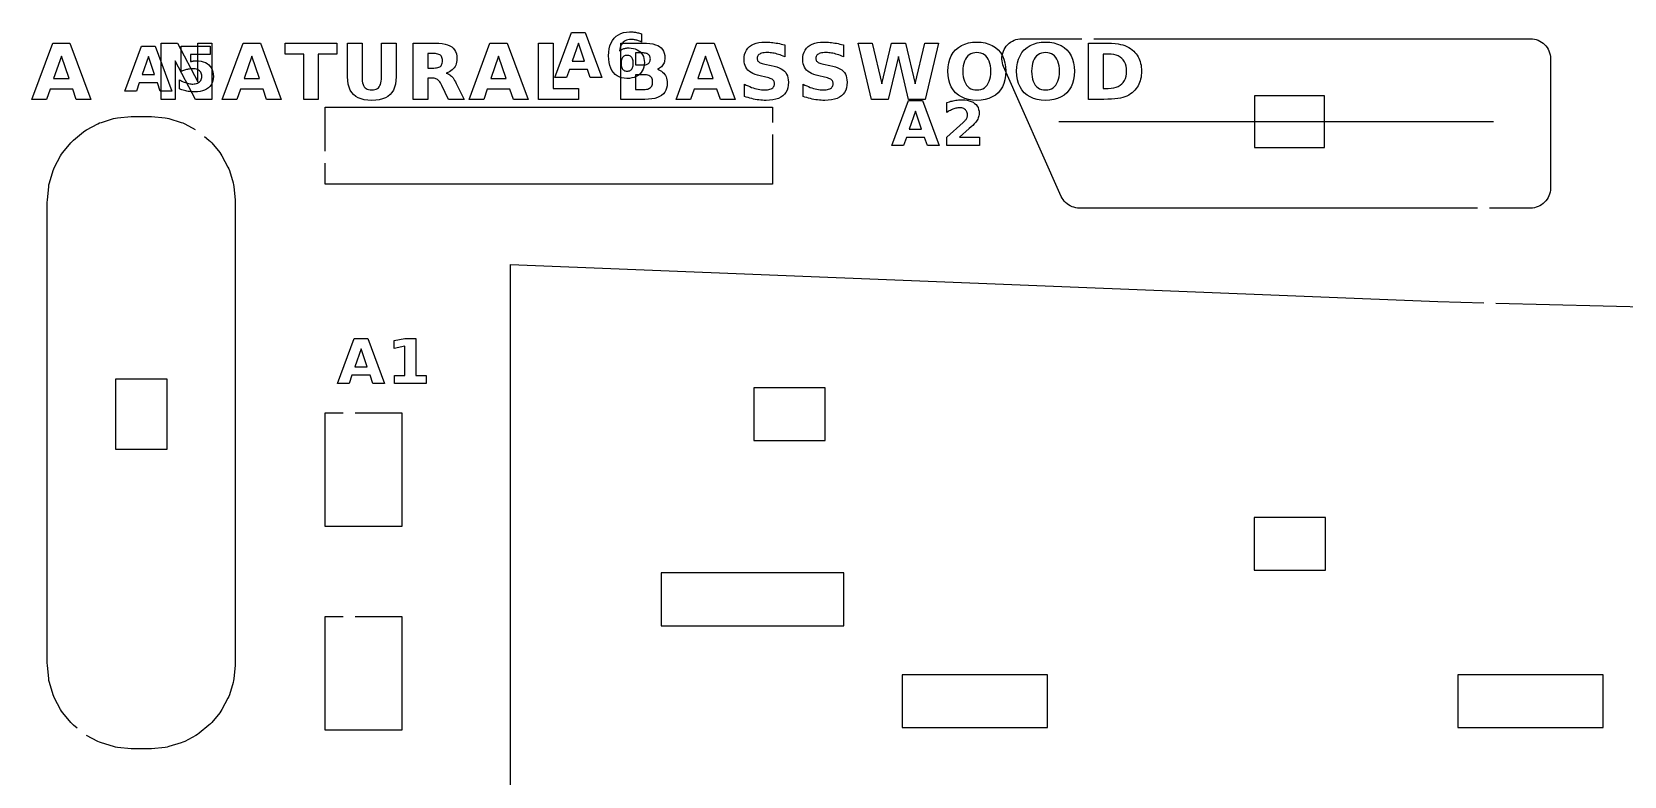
# Model space of a CAD drawing. Header units: millimetres. Extents: x 3 to 297, y 5 to 294.
# Drawn here: x 98.1 to 184.1, y 250.4 to 290.6 of the extents above; entities that cross this region are included whole.
import ezdxf

# ---------------------------------------------------------------- set-up
doc = ezdxf.new("R2010")
doc.units = ezdxf.units.MM
for name, color, linetype in [('CUT', 1, 'CONTINUOUS'), ('ENGRAVE', 5, 'CONTINUOUS'), ('SCORE', 7, 'CONTINUOUS')]:
    doc.layers.add(name, color=color, linetype=linetype)

msp = doc.modelspace()

# ---------------------------------------------------------------- linework, layer by layer
at = {"layer": 'CUT', "color": 1}
for points in [[(176.143, 281.125), (154.6481, 281.125), (154.5468, 281.1299), (154.4446, 281.1447), (154.3444, 281.1692), (154.2469, 281.2033), (154.1532, 281.2465), (154.064, 281.2985), (153.9803, 281.3589), (153.9027, 281.427), (153.832, 281.5022), (153.7689, 281.5838), (153.7138, 281.6712), (153.6683, 281.7618), (150.5557, 288.7651), (150.5178, 288.8631), (150.4894, 288.9661), (150.4714, 289.0714), (150.4639, 289.178), (150.467, 289.2849), (150.4807, 289.3909), (150.5049, 289.495), (150.5393, 289.5962), (150.5836, 289.6934), (150.6373, 289.7858), (150.6999, 289.8724), (150.7708, 289.9524), (150.8493, 290.0249), (150.9346, 290.0893), (151.0259, 290.1449), (151.1223, 290.1911), (151.2227, 290.2276), (151.3263, 290.2539), (151.432, 290.2698), (151.5369, 290.275), (154.7831, 290.275)], [(155.4331, 290.275), (179.0018, 290.275), (179.1054, 290.2699), (179.2097, 290.2544), (179.3121, 290.2288), (179.4114, 290.1933), (179.5068, 290.1481), (179.5973, 290.0939), (179.682, 290.0311), (179.7602, 289.9602), (179.8311, 289.882), (179.8939, 289.7973), (179.9481, 289.7068), (179.9933, 289.6114), (180.0288, 289.5121), (180.0544, 289.4097), (180.0699, 289.3054), (180.075, 289.2018), (180.075, 282.1982), (180.0699, 282.0946), (180.0544, 281.9903), (180.0288, 281.8879), (179.9933, 281.7886), (179.9481, 281.6932), (179.8939, 281.6027), (179.8311, 281.518), (179.7602, 281.4398), (179.682, 281.3689), (179.5973, 281.3061), (179.5068, 281.2519), (179.4114, 281.2067), (179.3121, 281.1712), (179.2097, 281.1456), (179.1054, 281.1301), (179.0018, 281.125), (176.793, 281.125)], [(113.925, 284.2), (113.925, 286.575), (138.075, 286.575), (138.075, 285.75)], [(100.5318, 253.0455), (100.3452, 253.1987), (100.2683, 253.2683), (100.1987, 253.3452), (99.7617, 253.8776), (99.7, 253.9609), (99.6467, 254.0498), (99.322, 254.6573), (99.2776, 254.751), (99.2427, 254.8486), (99.0428, 255.5078), (99.0176, 255.6084), (99.0024, 255.7109), (98.93, 256.4456), (98.925, 256.5473), (98.925, 281.4527), (98.93, 281.5544), (99.0024, 282.2891), (99.0176, 282.3916), (99.0428, 282.4922), (99.2427, 283.1514), (99.2776, 283.249), (99.322, 283.3427), (99.6467, 283.9502), (99.7, 284.0391), (99.7617, 284.1224), (100.1987, 284.6548), (100.2683, 284.7317), (100.3452, 284.8013), (100.8776, 285.2383), (100.9609, 285.3), (101.0498, 285.3533), (101.6573, 285.678), (101.751, 285.7224), (101.8486, 285.7573), (102.5078, 285.9572), (102.6084, 285.9824), (102.7109, 285.9976), (103.4456, 286.07), (103.5473, 286.075), (104.4527, 286.075), (104.5544, 286.07), (105.2891, 285.9976), (105.3916, 285.9824), (105.4922, 285.9572), (106.1514, 285.7573), (106.249, 285.7224), (106.3427, 285.678), (106.9012, 285.3795)], [(107.4216, 284.9927), (107.6548, 284.8013), (107.7317, 284.7317), (107.8013, 284.6548), (108.2383, 284.1224), (108.3, 284.0391), (108.3533, 283.9502), (108.678, 283.3427), (108.7224, 283.249), (108.7573, 283.1514), (108.9572, 282.4922), (108.9824, 282.3916), (108.9976, 282.2891), (109.07, 281.5544), (109.075, 281.4527), (109.075, 256.5473), (109.07, 256.4456), (108.9976, 255.7109), (108.9824, 255.6084), (108.9572, 255.5078), (108.7573, 254.8486), (108.7224, 254.751), (108.678, 254.6573), (108.3533, 254.0498), (108.3, 253.9609), (108.2383, 253.8776), (107.8013, 253.3452), (107.7317, 253.2683), (107.6548, 253.1987), (107.1224, 252.7617), (107.0391, 252.7), (106.9502, 252.6467), (106.3427, 252.322), (106.249, 252.2776), (106.1514, 252.2427), (105.4922, 252.0428), (105.3916, 252.0176), (105.2891, 252.0024), (104.5544, 251.93), (104.4527, 251.925), (103.5473, 251.925), (103.4456, 251.93), (102.7109, 252.0024), (102.6084, 252.0176), (102.5078, 252.0428), (101.8486, 252.2427), (101.751, 252.2776), (101.6573, 252.322), (101.0498, 252.6467), (101.0458, 252.6491)], [(138.075, 285.1), (138.075, 282.425), (113.925, 282.425), (113.925, 283.55)], [(196.7957, 249.925), (174.003, 249.925), (123.925, 245.9188), (123.925, 278.0781), (174.0024, 276.075), (176.4767, 276.0131)], [(177.1265, 275.9969), (252.4529, 274.1137)], [(115.55, 270.075), (118.075, 270.075), (118.075, 263.925), (113.925, 263.925), (113.925, 270.075), (114.9, 270.075)], [(115.55, 259.075), (118.075, 259.075), (118.075, 252.925), (113.925, 252.925), (113.925, 259.075), (114.9, 259.075)]]:
    msp.add_lwpolyline(points, dxfattribs=at)
for points in [[(167.8846, 284.4048), (167.8846, 287.1948), (164.0946, 287.1948), (164.0946, 284.4048), (167.8846, 284.4048)], [(105.395, 271.895), (102.605, 271.895), (102.605, 268.105), (105.395, 268.105), (105.395, 271.895)], [(140.925, 268.575), (140.925, 271.425), (137.075, 271.425), (137.075, 268.575), (140.925, 268.575)], [(167.925, 264.425), (164.075, 264.425), (164.075, 261.575), (167.925, 261.575), (167.925, 264.425)], [(141.925, 261.425), (132.075, 261.425), (132.075, 258.575), (141.925, 258.575), (141.925, 261.425)], [(152.925, 255.925), (145.075, 255.925), (145.075, 253.075), (152.925, 253.075), (152.925, 255.925)], [(182.925, 255.925), (175.075, 255.925), (175.075, 253.075), (182.925, 253.075), (182.925, 255.925)]]:
    msp.add_lwpolyline(points, close=True, dxfattribs=at)
at = {"layer": 'ENGRAVE', "color": 5}
for points in [[(126.9545, 288.1748), (126.3247, 288.1748), (127.2247, 290.6048), (127.9718, 290.6048), (128.8719, 288.1748), (128.242, 288.1748), (128.089, 288.6175), (127.1092, 288.6175), (126.9545, 288.1748)], [(130.9512, 290.1155), (130.9012, 290.1367), (130.8521, 290.1558), (130.8041, 290.1728), (130.757, 290.1876), (130.7109, 290.2004), (130.6655, 290.211), (130.6205, 290.2198), (130.5758, 290.2266), (130.5315, 290.2315), (130.4876, 290.2344), (130.444, 290.2353), (130.3541, 290.231), (130.2711, 290.2181), (130.195, 290.1965), (130.1257, 290.1663), (130.0633, 290.1274), (130.0078, 290.0799), (129.9593, 290.0239), (129.9181, 289.9596), (129.8841, 289.8868), (129.8573, 289.8057), (129.8378, 289.7163), (129.8255, 289.6185), (129.8618, 289.644), (129.8991, 289.6672), (129.9374, 289.6883), (129.9767, 289.7071), (130.017, 289.7237), (130.0583, 289.7381), (130.1007, 289.7503), (130.1443, 289.7603), (130.1893, 289.768), (130.2355, 289.7736), (130.283, 289.7769), (130.3317, 289.778), (130.4519, 289.7719), (130.5642, 289.7538), (130.6684, 289.7235), (130.7646, 289.6811), (130.8529, 289.6265), (130.9331, 289.5599), (131.003, 289.4834), (131.0601, 289.3995), (131.1046, 289.308), (131.1364, 289.2091), (131.1554, 289.1026), (131.1618, 288.9886), (131.1547, 288.8627), (131.1334, 288.7455), (131.0979, 288.6368), (131.0482, 288.5368), (130.9843, 288.4455), (130.9062, 288.3628), (130.8162, 288.2909), (130.7165, 288.2321), (130.6072, 288.1864), (130.4881, 288.1537), (130.3594, 288.1341), (130.221, 288.1276), (130.0691, 288.1365), (129.929, 288.1631), (129.8009, 288.2076), (129.6846, 288.2697), (129.5803, 288.3497), (129.4878, 288.4474), (129.4085, 288.5615), (129.3436, 288.6904), (129.2931, 288.8342), (129.257, 288.9929), (129.2354, 289.1664), (129.2282, 289.3548), (129.2366, 289.5484), (129.2619, 289.7276), (129.3041, 289.8925), (129.3631, 290.0431), (129.439, 290.1794), (129.5317, 290.3013), (129.6392, 290.4064), (129.7591, 290.4925), (129.8916, 290.5594), (130.0366, 290.6073), (130.1942, 290.6359), (130.3642, 290.6455), (130.4199, 290.6448), (130.4749, 290.6426), (130.5294, 290.639), (130.5834, 290.6339), (130.6369, 290.6274), (130.6898, 290.6195), (130.7423, 290.6101), (130.7947, 290.5992), (130.8468, 290.5869), (130.8988, 290.5732), (130.9506, 290.558), (131.0023, 290.5413), (131.0023, 290.0921), (130.9512, 290.1155)], [(101.2762, 287), (100.4889, 287), (100.2976, 287.5534), (99.0728, 287.5534), (98.8796, 287), (98.0922, 287), (99.2173, 290.0375), (100.1511, 290.0375), (101.2762, 287)], [(103.739, 287.4469), (103.1091, 287.4469), (104.0092, 289.8769), (104.7563, 289.8769), (105.6563, 287.4469), (105.0264, 287.4469), (104.8734, 287.8896), (103.8936, 287.8896), (103.739, 287.4469)], [(107.8024, 287), (106.9276, 287), (105.8228, 289.0833), (105.8228, 287), (105.0802, 287), (105.0802, 290.0375), (105.9551, 290.0375), (107.0598, 287.9542), (107.0598, 290.0375), (107.8024, 290.0375), (107.8024, 287)], [(107.7167, 289.8769), (107.7167, 289.4163), (106.6588, 289.4163), (106.6588, 289.0403), (106.6827, 289.0466), (106.7066, 289.0524), (106.7306, 289.0576), (106.7546, 289.0624), (106.7787, 289.0667), (106.8028, 289.0704), (106.8271, 289.0737), (106.8518, 289.0763), (106.8767, 289.0784), (106.9019, 289.0799), (106.9275, 289.0807), (106.9534, 289.081), (107.096, 289.0749), (107.2277, 289.0563), (107.3485, 289.0255), (107.4583, 288.9823), (107.5572, 288.9267), (107.6451, 288.8589), (107.7207, 288.7799), (107.7826, 288.6913), (107.8307, 288.593), (107.865, 288.4849), (107.8857, 288.3671), (107.8925, 288.2396), (107.885, 288.113), (107.8626, 287.996), (107.8252, 287.8884), (107.7728, 287.7903), (107.7055, 287.7018), (107.6232, 287.6227), (107.5276, 287.5546), (107.4203, 287.4988), (107.3015, 287.4555), (107.171, 287.4245), (107.029, 287.4059), (106.8753, 287.3997), (106.8065, 287.4008), (106.7379, 287.4041), (106.6696, 287.4097), (106.6015, 287.4174), (106.5336, 287.4274), (106.4659, 287.4396), (106.3985, 287.454), (106.3311, 287.4708), (106.2639, 287.4898), (106.1968, 287.5112), (106.1299, 287.5349), (106.0631, 287.5608), (106.0631, 288.054), (106.1287, 288.0176), (106.1932, 287.9844), (106.2566, 287.9543), (106.3188, 287.9274), (106.3799, 287.9037), (106.4399, 287.8831), (106.4987, 287.8657), (106.5564, 287.8515), (106.613, 287.8404), (106.6685, 287.8325), (106.7228, 287.8277), (106.776, 287.8261), (106.8493, 287.8292), (106.9171, 287.8385), (106.9796, 287.854), (107.0368, 287.8757), (107.0885, 287.9036), (107.1349, 287.9376), (107.1749, 287.977), (107.2077, 288.0207), (107.2331, 288.0689), (107.2513, 288.1214), (107.2623, 288.1783), (107.2659, 288.2396), (107.2623, 288.3013), (107.2513, 288.3586), (107.2331, 288.4113), (107.2077, 288.4595), (107.1749, 288.5031), (107.1349, 288.5423), (107.0885, 288.5761), (107.0368, 288.6038), (106.9796, 288.6253), (106.9171, 288.6407), (106.8493, 288.6499), (106.776, 288.653), (106.7305, 288.652), (106.6839, 288.6491), (106.6364, 288.6442), (106.5879, 288.6374), (106.5384, 288.6287), (106.4879, 288.618), (106.4363, 288.6052), (106.3834, 288.5904), (106.3292, 288.5734), (106.2738, 288.5543), (106.2171, 288.5331), (106.1591, 288.5097), (106.1591, 289.8769), (107.7167, 289.8769)], [(110.7686, 287), (110.5773, 287.5534), (109.3525, 287.5534), (109.1593, 287), (108.3719, 287), (109.497, 290.0375), (110.4308, 290.0375), (111.5559, 287), (110.7686, 287)], [(112.7724, 289.4455), (111.7633, 289.4455), (111.7633, 290.0375), (114.5627, 290.0375), (114.5627, 289.4455), (113.5557, 289.4455), (113.5557, 287), (112.7724, 287), (112.7724, 289.4455)], [(115.9483, 287.8939), (115.9723, 287.8102), (116.003, 287.7384), (116.0406, 287.6785), (116.086, 287.6291), (116.14, 287.5887), (116.2026, 287.5572), (116.2739, 287.5347), (116.3539, 287.5213), (116.4425, 287.5168), (116.5317, 287.5213), (116.6121, 287.5347), (116.6838, 287.5572), (116.7467, 287.5887), (116.8009, 287.6291), (116.8463, 287.6785), (116.8839, 287.7384), (116.9147, 287.8102), (116.9386, 287.8939), (116.9557, 287.9896), (116.966, 288.0971), (116.9694, 288.2166), (116.9694, 290.0375), (117.7527, 290.0375), (117.7527, 288.2166), (117.7437, 288.0108), (117.7167, 287.8233), (117.6718, 287.6541), (117.6089, 287.5032), (117.528, 287.3706), (117.4292, 287.2563), (117.3119, 287.16), (117.1758, 287.0812), (117.0208, 287.0198), (116.8469, 286.976), (116.6541, 286.9498), (116.4425, 286.941), (116.2314, 286.9498), (116.0392, 286.976), (115.8657, 287.0198), (115.7109, 287.0812), (115.575, 287.16), (115.4578, 287.2563), (115.3589, 287.3706), (115.278, 287.5032), (115.2151, 287.6541), (115.1702, 287.8233), (115.1433, 288.0108), (115.1343, 288.2166), (115.1343, 290.0375), (115.9176, 290.0375), (115.9176, 288.2166), (115.921, 288.0971), (115.9312, 287.9896), (115.9483, 287.8939)], [(120.2451, 290.0151), (120.4007, 289.9872), (120.5384, 289.948), (120.6584, 289.8976), (120.7605, 289.8361), (120.846, 289.7625), (120.916, 289.6758), (120.9703, 289.5762), (121.0092, 289.4636), (121.0325, 289.3379), (121.0403, 289.1993), (121.0362, 289.1019), (121.0241, 289.0105), (121.0039, 288.9252), (120.9756, 288.8457), (120.9393, 288.7723), (120.8948, 288.7049), (120.8422, 288.6433), (120.7814, 288.5874), (120.7125, 288.5371), (120.6353, 288.4924), (120.5499, 288.4534), (120.4564, 288.4201), (120.509, 288.4053), (120.5598, 288.3854), (120.6087, 288.3603), (120.6558, 288.3301), (120.7009, 288.2948), (120.7443, 288.2543), (120.7867, 288.2075), (120.8294, 288.1533), (120.8722, 288.0918), (120.9152, 288.0228), (120.9583, 287.9464), (121.0016, 287.8626), (121.4268, 287), (120.5927, 287), (120.2224, 287.7548), (120.185, 287.8267), (120.1475, 287.8907), (120.1098, 287.9466), (120.0719, 287.9944), (120.0338, 288.0343), (119.9956, 288.0661), (119.9551, 288.0916), (119.9105, 288.1124), (119.8615, 288.1286), (119.8084, 288.1402), (119.751, 288.1472), (119.6894, 288.1495), (119.4676, 288.1495), (119.4676, 287), (118.6843, 287), (118.6843, 290.0375), (119.8806, 290.0375), (120.0718, 290.0319), (120.2451, 290.0151)], [(124.8813, 287), (124.0939, 287), (123.9027, 287.5534), (122.6779, 287.5534), (122.4846, 287), (121.6973, 287), (122.8223, 290.0375), (123.7562, 290.0375), (124.8813, 287)], [(125.4508, 287), (125.4508, 290.0375), (126.234, 290.0375), (126.234, 287.592), (127.6094, 287.592), (127.6094, 287), (125.4508, 287)], [(127.5991, 290.0351), (127.2654, 289.0684), (127.9311, 289.0684), (127.5991, 290.0351)], [(132.3286, 288.2135), (132.3556, 288.1353), (132.3748, 288.0521), (132.3863, 287.9639), (132.3901, 287.8708), (132.3819, 287.7305), (132.3571, 287.6027), (132.3159, 287.4873), (132.2581, 287.3843), (132.1839, 287.2938), (132.0931, 287.2157), (131.9855, 287.1498), (131.8607, 287.0958), (131.7187, 287.0539), (131.5596, 287.024), (131.3833, 287.006), (131.1898, 287), (129.8897, 287), (129.8897, 290.0375), (131.0657, 290.0375), (131.2669, 290.0322), (131.4487, 290.0163), (131.6112, 289.9897), (131.7542, 289.9525), (131.8779, 289.9047), (131.9822, 289.8463), (132.0689, 289.7761), (132.1399, 289.6932), (132.1951, 289.5976), (132.2345, 289.4891), (132.2581, 289.3679), (132.266, 289.2339), (132.2631, 289.1618), (132.2545, 289.0934), (132.2401, 289.0287), (132.2199, 288.9676), (132.194, 288.9102), (132.1623, 288.8565), (132.1251, 288.8068), (132.0827, 288.7617), (132.0351, 288.7209), (131.9823, 288.6847), (131.9243, 288.6529), (131.8612, 288.6256), (131.9421, 288.5977), (132.0167, 288.563), (132.085, 288.5213), (132.1469, 288.4728), (132.2025, 288.4173), (132.2518, 288.355), (132.2941, 288.2867), (132.3286, 288.2135)], [(135.2668, 287), (135.0755, 287.5534), (133.8507, 287.5534), (133.6575, 287), (132.8701, 287), (133.9952, 290.0375), (134.929, 290.0375), (136.0541, 287), (135.2668, 287)], [(138.3289, 289.4473), (138.2492, 289.4679), (138.1706, 289.4853), (138.0934, 289.4995), (138.0178, 289.5106), (137.9436, 289.5185), (137.8708, 289.5232), (137.7996, 289.5248), (137.71, 289.5227), (137.6287, 289.5162), (137.5554, 289.5055), (137.4903, 289.4905), (137.4333, 289.4711), (137.3845, 289.4475), (137.3435, 289.4194), (137.3099, 289.3865), (137.2838, 289.3488), (137.2652, 289.3065), (137.254, 289.2593), (137.2502, 289.2074), (137.2528, 289.1682), (137.2603, 289.132), (137.2729, 289.0988), (137.2905, 289.0686), (137.3131, 289.0414), (137.3408, 289.0172), (137.3751, 288.995), (137.4175, 288.9739), (137.4682, 288.9539), (137.527, 288.9349), (137.5941, 288.917), (137.6694, 288.9002), (138.003, 288.8331), (138.1637, 288.7962), (138.3082, 288.7535), (138.4364, 288.7049), (138.5483, 288.6504), (138.6439, 288.5901), (138.7232, 288.5238), (138.7885, 288.4498), (138.8419, 288.3661), (138.8834, 288.2726), (138.9131, 288.1694), (138.9309, 288.0565), (138.9368, 287.9338), (138.9286, 287.7735), (138.9037, 287.6274), (138.8623, 287.4957), (138.8044, 287.3782), (138.7299, 287.275), (138.6388, 287.1862), (138.5307, 287.1112), (138.4052, 287.05), (138.2622, 287.0023), (138.1017, 286.9682), (137.9238, 286.9478), (137.7284, 286.941), (137.632, 286.9425), (137.5355, 286.9471), (137.4389, 286.9547), (137.3422, 286.9654), (137.2454, 286.9791), (137.1485, 286.9959), (137.0515, 287.0157), (136.9546, 287.0384), (136.8576, 287.0641), (136.7606, 287.0927), (136.6636, 287.1242), (136.5667, 287.1587), (136.5667, 287.8199), (136.6631, 287.7705), (136.7585, 287.7253), (136.8528, 287.6844), (136.946, 287.6477), (137.0381, 287.6152), (137.1292, 287.587), (137.2192, 287.563), (137.3081, 287.5434), (137.396, 287.5282), (137.4827, 287.5173), (137.5684, 287.5108), (137.6531, 287.5086), (137.7352, 287.511), (137.8106, 287.5181), (137.8794, 287.53), (137.9415, 287.5466), (137.997, 287.568), (138.0457, 287.5941), (138.0874, 287.6246), (138.1215, 287.6592), (138.148, 287.6978), (138.1669, 287.7406), (138.1783, 287.7874), (138.182, 287.8382), (138.1795, 287.8839), (138.1718, 287.9259), (138.1589, 287.9644), (138.1409, 287.9992), (138.1178, 288.0304), (138.0895, 288.0579), (138.0535, 288.0833), (138.0073, 288.1077), (137.9509, 288.1312), (137.8842, 288.1538), (137.8073, 288.1755), (137.7202, 288.1963), (137.4171, 288.2634), (137.272, 288.2992), (137.1405, 288.3414), (137.0226, 288.3901), (136.9184, 288.4452), (136.8278, 288.5067), (136.7508, 288.5747), (136.6864, 288.65), (136.6338, 288.7336), (136.5928, 288.8255), (136.5636, 288.9255), (136.5461, 289.0339), (136.5402, 289.1505), (136.5483, 289.2959), (136.5728, 289.4297), (136.6134, 289.5518), (136.6704, 289.6623), (136.7437, 289.7611), (136.8332, 289.8483), (136.9379, 289.9229), (137.057, 289.9839), (137.1902, 290.0314), (137.3377, 290.0653), (137.4995, 290.0857), (137.6755, 290.0924), (137.7593, 290.0914), (137.8439, 290.0883), (137.9293, 290.083), (138.0154, 290.0757), (138.1024, 290.0663), (138.1902, 290.0548), (138.2789, 290.0412), (138.3685, 290.0255), (138.4592, 290.0078), (138.551, 289.9879), (138.6437, 289.9659), (138.7375, 289.9419), (138.7375, 289.299), (138.6544, 289.3348), (138.572, 289.3675), (138.4903, 289.3972), (138.4092, 289.4238), (138.3289, 289.4473)], [(141.4964, 289.4473), (141.4167, 289.4679), (141.3381, 289.4853), (141.261, 289.4995), (141.1853, 289.5106), (141.1111, 289.5185), (141.0384, 289.5232), (140.9671, 289.5248), (140.8776, 289.5227), (140.7962, 289.5162), (140.723, 289.5055), (140.6579, 289.4905), (140.6009, 289.4711), (140.5521, 289.4475), (140.5111, 289.4194), (140.4775, 289.3865), (140.4514, 289.3488), (140.4327, 289.3065), (140.4215, 289.2593), (140.4178, 289.2074), (140.4203, 289.1682), (140.4279, 289.132), (140.4404, 289.0988), (140.458, 289.0686), (140.4807, 289.0414), (140.5083, 289.0172), (140.5426, 288.995), (140.5851, 288.9739), (140.6358, 288.9539), (140.6946, 288.9349), (140.7617, 288.917), (140.8369, 288.9002), (141.1706, 288.8331), (141.3313, 288.7962), (141.4757, 288.7535), (141.6039, 288.7049), (141.7158, 288.6504), (141.8114, 288.5901), (141.8908, 288.5238), (141.9561, 288.4498), (142.0095, 288.3661), (142.051, 288.2726), (142.0807, 288.1694), (142.0985, 288.0565), (142.1044, 287.9338), (142.0961, 287.7735), (142.0713, 287.6274), (142.0299, 287.4957), (141.9719, 287.3782), (141.8974, 287.275), (141.8064, 287.1862), (141.6983, 287.1112), (141.5727, 287.05), (141.4297, 287.0023), (141.2692, 286.9682), (141.0913, 286.9478), (140.8959, 286.941), (140.7996, 286.9425), (140.7031, 286.9471), (140.6065, 286.9547), (140.5098, 286.9654), (140.413, 286.9791), (140.3161, 286.9959), (140.2191, 287.0157), (140.1221, 287.0384), (140.0251, 287.0641), (139.9282, 287.0927), (139.8312, 287.1242), (139.7342, 287.1587), (139.7342, 287.8199), (139.8307, 287.7705), (139.926, 287.7253), (140.0203, 287.6844), (140.1135, 287.6477), (140.2057, 287.6152), (140.2968, 287.587), (140.3868, 287.563), (140.4757, 287.5434), (140.5635, 287.5282), (140.6503, 287.5173), (140.736, 287.5108), (140.8206, 287.5086), (140.9028, 287.511), (140.9782, 287.5181), (141.047, 287.53), (141.1091, 287.5466), (141.1645, 287.568), (141.2133, 287.5941), (141.2549, 287.6246), (141.289, 287.6592), (141.3155, 287.6978), (141.3345, 287.7406), (141.3458, 287.7874), (141.3496, 287.8382), (141.347, 287.8839), (141.3393, 287.9259), (141.3265, 287.9644), (141.3085, 287.9992), (141.2853, 288.0304), (141.257, 288.0579), (141.2211, 288.0833), (141.1749, 288.1077), (141.1184, 288.1312), (141.0518, 288.1538), (140.9749, 288.1755), (140.8878, 288.1963), (140.5846, 288.2634), (140.4395, 288.2992), (140.3081, 288.3414), (140.1902, 288.3901), (140.086, 288.4452), (139.9953, 288.5067), (139.9183, 288.5747), (139.854, 288.65), (139.8014, 288.7336), (139.7604, 288.8255), (139.7312, 288.9255), (139.7136, 289.0339), (139.7078, 289.1505), (139.7159, 289.2959), (139.7403, 289.4297), (139.781, 289.5518), (139.838, 289.6623), (139.9112, 289.7611), (140.0007, 289.8483), (140.1055, 289.9229), (140.2245, 289.9839), (140.3578, 290.0314), (140.5053, 290.0653), (140.667, 290.0857), (140.843, 290.0924), (140.9268, 290.0914), (141.0114, 290.0883), (141.0968, 290.083), (141.183, 290.0757), (141.27, 290.0663), (141.3577, 290.0548), (141.4464, 290.0412), (141.5361, 290.0255), (141.6268, 290.0078), (141.7185, 289.9879), (141.8113, 289.9659), (141.905, 289.9419), (141.905, 289.299), (141.822, 289.3348), (141.7396, 289.3675), (141.6578, 289.3972), (141.5768, 289.4238), (141.4964, 289.4473)], [(145.7725, 287.8301), (146.2974, 290.0375), (147.042, 290.0375), (146.3258, 287), (145.4225, 287), (144.8712, 289.3092), (144.3259, 287), (143.4226, 287), (142.7004, 290.0375), (143.4511, 290.0375), (143.976, 287.8301), (144.4968, 290.0375), (145.2516, 290.0375), (145.7725, 287.8301)], [(150.2563, 289.6733), (150.3832, 289.5248), (150.4869, 289.3584), (150.5676, 289.1744), (150.6253, 288.9726), (150.6599, 288.753), (150.6714, 288.5157), (150.6599, 288.279), (150.6253, 288.06), (150.5676, 287.8586), (150.4869, 287.6748), (150.3832, 287.5086), (150.2563, 287.3601), (150.1092, 287.232), (149.9444, 287.1273), (149.762, 287.0458), (149.5619, 286.9876), (149.3442, 286.9526), (149.1089, 286.941), (148.8742, 286.9526), (148.6569, 286.9876), (148.4571, 287.0458), (148.2747, 287.1273), (148.1099, 287.232), (147.9624, 287.3601), (147.8353, 287.5086), (147.7313, 287.6748), (147.6504, 287.8586), (147.5926, 288.06), (147.5579, 288.279), (147.5464, 288.5157), (147.5579, 288.753), (147.5926, 288.9726), (147.6504, 289.1744), (147.7313, 289.3584), (147.8353, 289.5248), (147.9624, 289.6733), (148.1099, 289.8014), (148.2747, 289.9062), (148.4571, 289.9877), (148.6569, 290.0459), (148.8742, 290.0808), (149.1089, 290.0924), (149.3442, 290.0808), (149.5619, 290.0459), (149.762, 289.9877), (149.9444, 289.9062), (150.1092, 289.8014), (150.2563, 289.6733)], [(153.9651, 289.6733), (154.0919, 289.5248), (154.1957, 289.3584), (154.2764, 289.1744), (154.334, 288.9726), (154.3686, 288.753), (154.3801, 288.5157), (154.3686, 288.279), (154.334, 288.06), (154.2764, 287.8586), (154.1957, 287.6748), (154.0919, 287.5086), (153.9651, 287.3601), (153.8179, 287.232), (153.6531, 287.1273), (153.4707, 287.0458), (153.2706, 286.9876), (153.053, 286.9526), (152.8176, 286.941), (152.5829, 286.9526), (152.3656, 286.9876), (152.1658, 287.0458), (151.9835, 287.1273), (151.8186, 287.232), (151.6712, 287.3601), (151.5441, 287.5086), (151.44, 287.6748), (151.3591, 287.8586), (151.3014, 288.06), (151.2667, 288.279), (151.2551, 288.5157), (151.2667, 288.753), (151.3014, 288.9726), (151.3591, 289.1744), (151.44, 289.3584), (151.5441, 289.5248), (151.6712, 289.6733), (151.8186, 289.8014), (151.9835, 289.9062), (152.1658, 289.9877), (152.3656, 290.0459), (152.5829, 290.0808), (152.8176, 290.0924), (153.053, 290.0808), (153.2706, 290.0459), (153.4707, 289.9877), (153.6531, 289.9062), (153.8179, 289.8014), (153.9651, 289.6733)], [(156.8726, 289.969), (156.9953, 289.9388), (157.1056, 289.9021), (157.2104, 289.8578), (157.3099, 289.8058), (157.404, 289.7462), (157.4928, 289.679), (157.5762, 289.6042), (157.6443, 289.5339), (157.7064, 289.4602), (157.7623, 289.3829), (157.8122, 289.3022), (157.8559, 289.2179), (157.8936, 289.1301), (157.9253, 289.0386), (157.9512, 288.9432), (157.9714, 288.8438), (157.9858, 288.7404), (157.9944, 288.6331), (157.9973, 288.5218), (157.9944, 288.4093), (157.9858, 288.3008), (157.9714, 288.1965), (157.9512, 288.0964), (157.9253, 288.0003), (157.8936, 287.9084), (157.8559, 287.8203), (157.8122, 287.7358), (157.7623, 287.6549), (157.7064, 287.5775), (157.6443, 287.5036), (157.5762, 287.4333), (157.4921, 287.3585), (157.4026, 287.2913), (157.3076, 287.2317), (157.2072, 287.1797), (157.1015, 287.1354), (156.9902, 287.0987), (156.8668, 287.0685), (156.7244, 287.0439), (156.563, 287.0247), (156.3826, 287.011), (156.1832, 287.0027), (155.9648, 287), (155.1388, 287), (155.1388, 290.0375), (155.9648, 290.0375), (156.1856, 290.0348), (156.3868, 290.0266), (156.5683, 290.0128), (156.7303, 289.9937), (156.8726, 289.969)], [(99.2681, 288.1169), (100.1003, 288.1169), (99.6852, 289.3254), (99.2681, 288.1169)], [(104.3835, 289.3073), (104.0499, 288.3405), (104.7156, 288.3405), (104.3835, 289.3073)], [(110.38, 288.1169), (109.9649, 289.3254), (109.5479, 288.1169), (110.38, 288.1169)], [(120.1502, 288.7822), (120.1828, 288.816), (120.2095, 288.8564), (120.2303, 288.9033), (120.2451, 288.9567), (120.254, 289.0168), (120.257, 289.0833), (120.254, 289.1492), (120.2451, 289.2086), (120.2303, 289.2614), (120.2095, 289.3076), (120.1828, 289.3473), (120.1502, 289.3804), (120.1107, 289.4077), (120.0635, 289.4301), (120.0085, 289.4475), (119.9458, 289.4599), (119.8754, 289.4674), (119.7972, 289.4699), (119.4676, 289.4699), (119.4676, 288.6907), (119.7972, 288.6907), (119.8754, 288.6932), (119.9458, 288.7008), (120.0085, 288.7136), (120.0635, 288.7314), (120.1107, 288.7543), (120.1502, 288.7822)], [(122.8732, 288.1169), (123.7053, 288.1169), (123.2903, 289.3254), (122.8732, 288.1169)], [(130.1271, 289.3625), (130.0837, 289.3477), (130.0449, 289.327), (130.0106, 289.3003), (129.9809, 289.2677), (129.9558, 289.2292), (129.9353, 289.1848), (129.9193, 289.1345), (129.9079, 289.0782), (129.901, 289.016), (129.8988, 288.9479), (129.901, 288.8798), (129.9079, 288.8176), (129.9193, 288.7613), (129.9353, 288.711), (129.9558, 288.6666), (129.9809, 288.6281), (130.0106, 288.5955), (130.0449, 288.5689), (130.0837, 288.5481), (130.1271, 288.5333), (130.175, 288.5244), (130.2275, 288.5215), (130.2805, 288.5244), (130.3289, 288.5333), (130.3726, 288.5481), (130.4116, 288.5689), (130.446, 288.5955), (130.4757, 288.6281), (130.5009, 288.6666), (130.5214, 288.711), (130.5374, 288.7613), (130.5488, 288.8176), (130.5556, 288.8798), (130.5579, 288.9479), (130.5556, 289.016), (130.5488, 289.0782), (130.5374, 289.1345), (130.5214, 289.1848), (130.5009, 289.2292), (130.4757, 289.2677), (130.446, 289.3003), (130.4116, 289.327), (130.3726, 289.3477), (130.3289, 289.3625), (130.2805, 289.3714), (130.2275, 289.3743), (130.175, 289.3714), (130.1271, 289.3625)], [(131.4163, 288.9722), (131.4402, 289.0058), (131.4588, 289.0437), (131.4721, 289.0858), (131.4801, 289.1323), (131.4827, 289.183), (131.4801, 289.2332), (131.4721, 289.2792), (131.4588, 289.3211), (131.4402, 289.3589), (131.4163, 289.3925), (131.3871, 289.4221), (131.3528, 289.4473), (131.3134, 289.4679), (131.2691, 289.4839), (131.2198, 289.4953), (131.1656, 289.5022), (131.1064, 289.5045), (130.673, 289.5045), (130.673, 288.8616), (131.1064, 288.8616), (131.1656, 288.8638), (131.2198, 288.8706), (131.2691, 288.8819), (131.3134, 288.8977), (131.3528, 288.9181), (131.3871, 288.943), (131.4163, 288.9722)], [(134.8782, 288.1169), (134.4631, 289.3254), (134.0461, 288.1169), (134.8782, 288.1169)], [(148.5535, 289.2603), (148.4932, 289.1662), (148.4438, 289.06), (148.4055, 288.9419), (148.378, 288.8118), (148.3616, 288.6698), (148.3561, 288.5157), (148.3616, 288.3623), (148.378, 288.2207), (148.4055, 288.091), (148.4438, 287.9732), (148.4932, 287.8672), (148.5535, 287.7731), (148.6237, 287.6923), (148.7029, 287.6262), (148.791, 287.5747), (148.888, 287.538), (148.994, 287.516), (149.1089, 287.5086), (149.2244, 287.516), (149.3309, 287.538), (149.4283, 287.5747), (149.5167, 287.6262), (149.596, 287.6923), (149.6663, 287.7731), (149.7266, 287.8672), (149.776, 287.9732), (149.8144, 288.091), (149.8418, 288.2207), (149.8582, 288.3623), (149.8637, 288.5157), (149.8582, 288.6698), (149.8418, 288.8118), (149.8144, 288.9419), (149.776, 289.06), (149.7266, 289.1662), (149.6663, 289.2603), (149.596, 289.3412), (149.5167, 289.4073), (149.4283, 289.4587), (149.3309, 289.4954), (149.2244, 289.5175), (149.1089, 289.5248), (148.994, 289.5175), (148.888, 289.4954), (148.791, 289.4587), (148.7029, 289.4073), (148.6237, 289.3412), (148.5535, 289.2603)], [(152.2622, 289.2603), (152.2019, 289.1662), (152.1526, 289.06), (152.1142, 288.9419), (152.0868, 288.8118), (152.0703, 288.6698), (152.0649, 288.5157), (152.0703, 288.3623), (152.0868, 288.2207), (152.1142, 288.091), (152.1526, 287.9732), (152.2019, 287.8672), (152.2622, 287.7731), (152.3325, 287.6923), (152.4116, 287.6262), (152.4997, 287.5747), (152.5968, 287.538), (152.7027, 287.516), (152.8176, 287.5086), (152.9331, 287.516), (153.0396, 287.538), (153.137, 287.5747), (153.2254, 287.6262), (153.3048, 287.6923), (153.3751, 287.7731), (153.4354, 287.8672), (153.4847, 287.9732), (153.5231, 288.091), (153.5505, 288.2207), (153.5669, 288.3623), (153.5724, 288.5157), (153.5669, 288.6698), (153.5505, 288.8118), (153.5231, 288.9419), (153.4847, 289.06), (153.4354, 289.1662), (153.3751, 289.2603), (153.3048, 289.3412), (153.2254, 289.4073), (153.137, 289.4587), (153.0396, 289.4954), (152.9331, 289.5175), (152.8176, 289.5248), (152.7027, 289.5175), (152.5968, 289.4954), (152.4997, 289.4587), (152.4116, 289.4073), (152.3325, 289.3412), (152.2622, 289.2603)], [(156.7423, 287.6978), (156.8456, 287.7573), (156.9363, 287.8301), (157.0137, 287.9154), (157.077, 288.0127), (157.1263, 288.122), (157.1615, 288.2433), (157.1826, 288.3766), (157.1896, 288.5218), (157.1826, 288.6664), (157.1616, 288.799), (157.1265, 288.9196), (157.0775, 289.0282), (157.0144, 289.1248), (156.9373, 289.2095), (156.8469, 289.2816), (156.7436, 289.3406), (156.6276, 289.3865), (156.4988, 289.4193), (156.3572, 289.4389), (156.2029, 289.4455), (155.9221, 289.4455), (155.9221, 287.592), (156.2029, 287.592), (156.3566, 287.5987), (156.4978, 287.6185), (156.6263, 287.6516), (156.7423, 287.6978)], [(131.554, 287.7105), (131.5771, 287.7579), (131.5936, 287.8109), (131.6035, 287.8695), (131.6069, 287.9338), (131.6036, 287.9969), (131.5937, 288.0544), (131.5774, 288.1065), (131.5544, 288.1531), (131.5249, 288.1942), (131.4889, 288.2299), (131.4462, 288.26), (131.3968, 288.2847), (131.3408, 288.3039), (131.2782, 288.3176), (131.2088, 288.3258), (131.1328, 288.3285), (130.673, 288.3285), (130.673, 287.533), (131.1328, 287.533), (131.2082, 287.5358), (131.2771, 287.5441), (131.3396, 287.558), (131.3955, 287.5773), (131.4449, 287.6023), (131.4878, 287.6327), (131.5242, 287.6688), (131.554, 287.7105)], [(145.1527, 284.5), (144.5228, 284.5), (145.4229, 286.93), (146.17, 286.93), (147.07, 284.5), (146.4401, 284.5), (146.2871, 284.9427), (145.3073, 284.9427), (145.1527, 284.5)], [(145.7972, 286.3604), (145.4636, 285.3936), (146.1293, 285.3936), (145.7972, 286.3604)], [(149.2493, 284.9606), (149.2493, 284.5), (147.4833, 284.5), (147.4833, 284.9606), (148.3704, 285.7435), (148.4082, 285.7792), (148.4427, 285.8146), (148.4737, 285.8497), (148.5013, 285.8845), (148.5254, 285.9191), (148.5461, 285.9535), (148.5635, 285.9879), (148.5778, 286.0227), (148.5889, 286.058), (148.5968, 286.0938), (148.6015, 286.13), (148.6031, 286.1667), (148.5999, 286.2218), (148.5903, 286.2732), (148.5744, 286.3209), (148.5521, 286.3649), (148.5234, 286.4052), (148.4884, 286.4417), (148.448, 286.4736), (148.4034, 286.4996), (148.3547, 286.5199), (148.3017, 286.5343), (148.2446, 286.543), (148.1832, 286.5459), (148.1336, 286.5442), (148.0824, 286.5389), (148.0298, 286.5302), (147.9756, 286.518), (147.9198, 286.5024), (147.8625, 286.4832), (147.8038, 286.4607), (147.7437, 286.4347), (147.6823, 286.4053), (147.6195, 286.3726), (147.5553, 286.3364), (147.4898, 286.2969), (147.4898, 286.8307), (147.5602, 286.8531), (147.6303, 286.8737), (147.7002, 286.8924), (147.7698, 286.9092), (147.8391, 286.9242), (147.9081, 286.9373), (147.9768, 286.9485), (148.045, 286.9577), (148.1128, 286.9648), (148.1801, 286.9699), (148.247, 286.9729), (148.3134, 286.974), (148.4534, 286.9686), (148.5826, 286.9526), (148.701, 286.9259), (148.8085, 286.8886), (148.9053, 286.8406), (148.9913, 286.7819), (149.0651, 286.7137), (149.1256, 286.637), (149.1726, 286.552), (149.2061, 286.4586), (149.2263, 286.3567), (149.233, 286.2464), (149.2301, 286.181), (149.2216, 286.117), (149.2073, 286.0546), (149.1874, 285.9936), (149.1618, 285.9341), (149.1304, 285.8761), (149.09, 285.8157), (149.0369, 285.7487), (148.9713, 285.6753), (148.8932, 285.5955), (148.8024, 285.5091), (148.6991, 285.4163), (148.1799, 284.9606), (149.2493, 284.9606)], [(115.2181, 271.6596), (114.5882, 271.6596), (115.4882, 274.0896), (116.2353, 274.0896), (117.1354, 271.6596), (116.5055, 271.6596), (116.3525, 272.1023), (115.3727, 272.1023), (115.2181, 271.6596)], [(115.8626, 273.52), (115.5289, 272.5532), (116.1946, 272.5532), (115.8626, 273.52)], [(118.229, 272.0925), (118.229, 273.6632), (117.661, 273.546), (117.661, 273.9724), (118.2257, 274.0896), (118.8214, 274.0896), (118.8214, 272.0925), (119.3748, 272.0925), (119.3748, 271.6596), (117.6756, 271.6596), (117.6756, 272.0925), (118.229, 272.0925)]]:
    msp.add_lwpolyline(points, close=True, dxfattribs=at)
at = {"layer": 'SCORE', "color": 7}
msp.add_lwpolyline([(153.539, 285.7998), (177, 285.7998)], dxfattribs=at)

doc.saveas('drawing.dxf')
